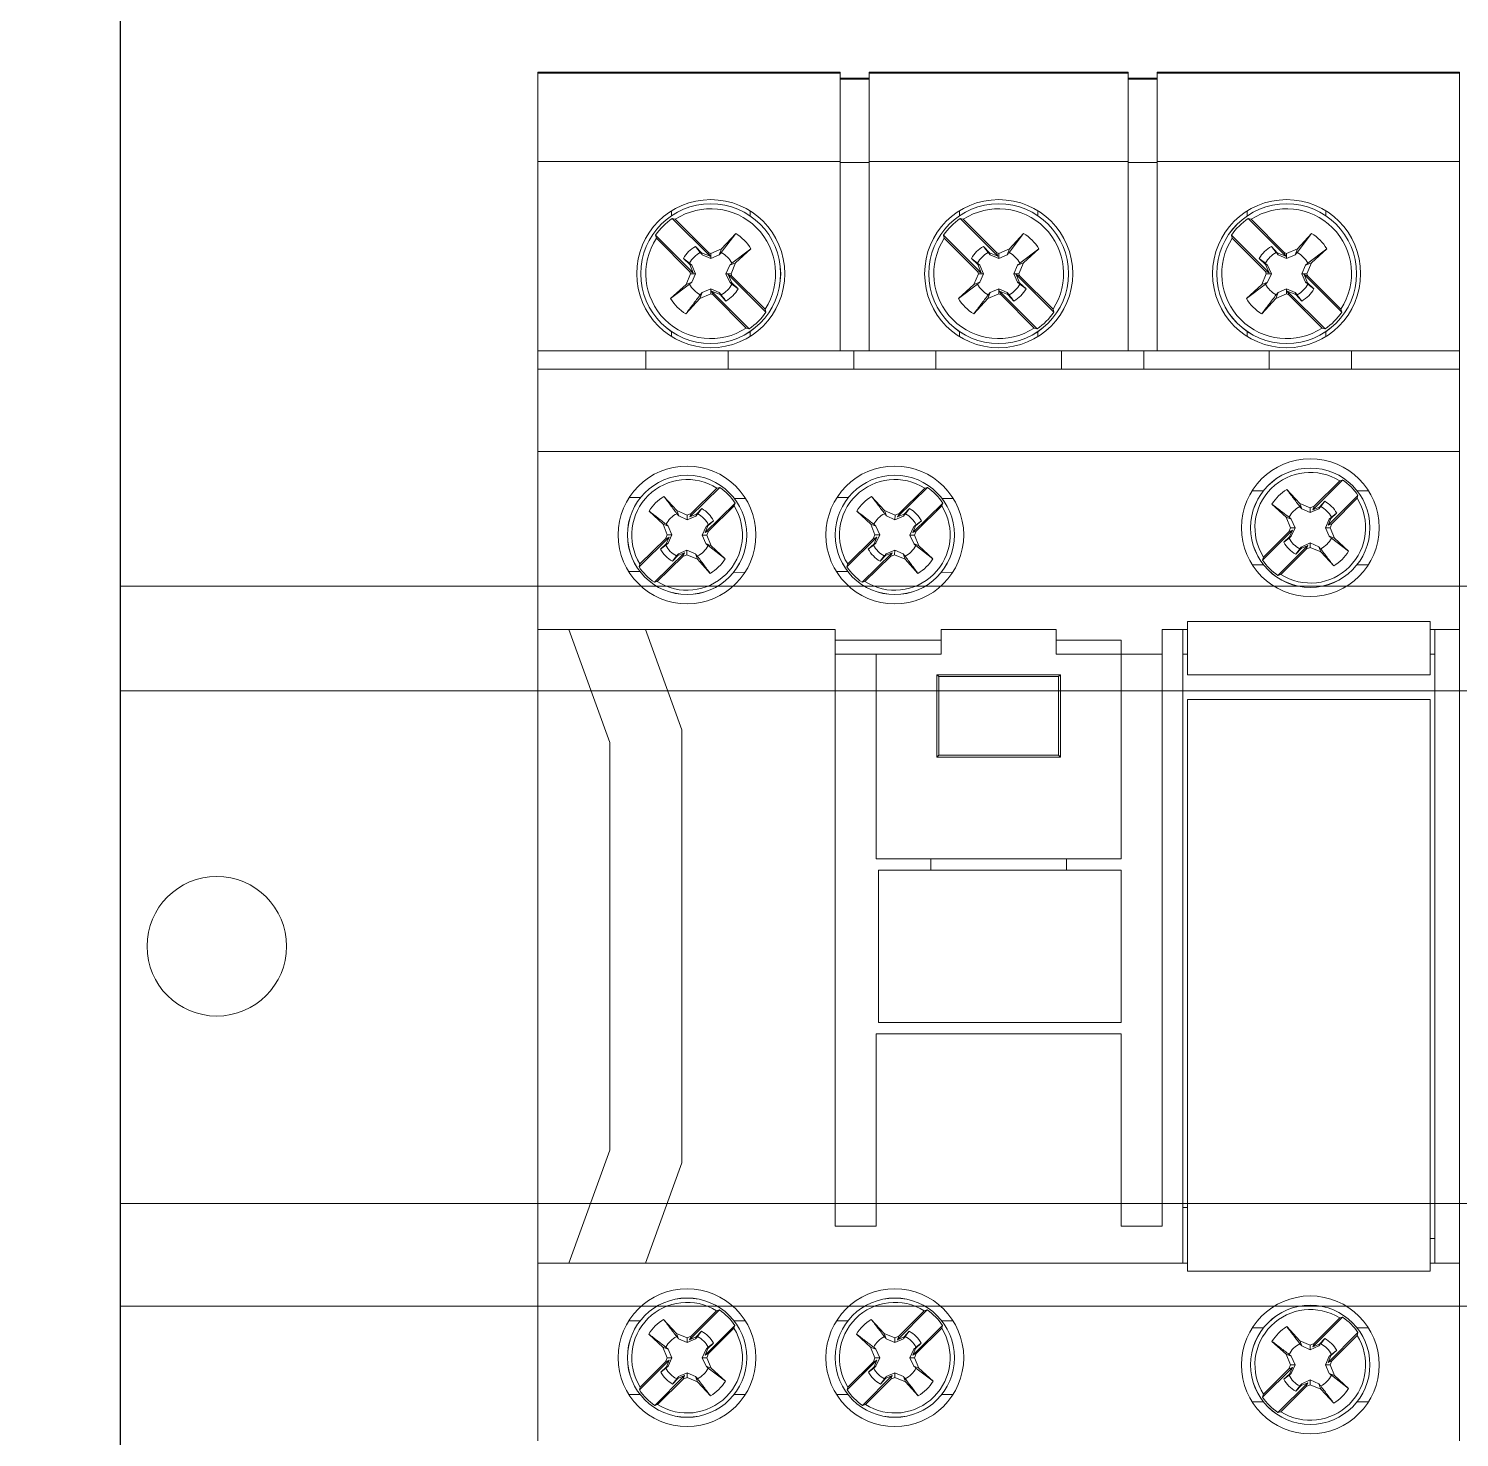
# Model space of a CAD drawing. Header units: inches. Extents: x -3 to 3194, y -983 to 1262.
# Drawn here: x 184.3 to 253.8, y 505 to 573.5 of the extents above; entities that cross this region are included whole.
import ezdxf

# ---------------------------------------------------------------- set-up
doc = ezdxf.new("R2010")
doc.units = ezdxf.units.IN
doc.header["$MEASUREMENT"] = 0
doc.layers.add('T_Din Rail', color=1, linetype='Continuous', lineweight=0)

# ---------------------------------------------------------------- blocks, each defined once
blk = doc.blocks.new('CONTATOR_18_32')
at = {"color": 7, "linetype": 'Continuous', "lineweight": 15}
for p, q in [((0, 84.975), (14.7, 84.975)), ((0, 84.975), (0, 84.925)), ((14.7, 84.925), (0, 84.925)), ((0, 84.925), (0, 80.625)), ((14.7, 84.975), (14.7, 84.925)), ((14.7, 80.625), (14.7, 84.925)), ((16.1, 84.925), (16.1, 84.975)), ((16.1, 84.975), (28.7, 84.975)), ((16.1, 84.925), (16.1, 80.625)), ((28.7, 84.925), (16.1, 84.925)), ((28.7, 84.975), (28.7, 84.925)), ((28.7, 80.625), (28.7, 84.925)), ((30.1, 84.925), (30.1, 84.975)), ((30.1, 84.975), (44.8, 84.975)), ((44.8, 84.925), (30.1, 84.925)), ((30.1, 84.925), (30.1, 80.625)), ((44.8, 84.925), (44.8, 84.975)), ((44.8, 84.925), (44.8, 80.625)), ((16.1, 84.675), (14.7, 84.675)), ((16.1, 84.625), (14.7, 84.625)), ((30.1, 84.675), (28.7, 84.675)), ((30.1, 84.625), (28.7, 84.625)), ((14.7, 80.625), (0, 80.625)), ((0, 80.625), (0, 71.425)), ((14.7, 80.625), (14.7, 71.425)), ((16.1, 80.576), (14.7, 80.576)), ((28.7, 80.625), (16.1, 80.625)), ((16.1, 71.425), (16.1, 80.625)), ((28.7, 80.625), (28.7, 71.425)), ((30.1, 80.576), (28.7, 80.576)), ((30.1, 71.425), (30.1, 80.625)), ((44.8, 80.625), (30.1, 80.625)), ((44.8, 80.625), (44.8, 71.425)), ((6.676, 77.819), (6.527, 77.861)), ((6.527, 77.861), (8.366, 76.022)), ((6.676, 77.819), (8.286, 76.208)), ((20.676, 77.819), (20.527, 77.861)), ((20.527, 77.861), (22.366, 76.022)), ((20.676, 77.819), (22.286, 76.208)), ((34.676, 77.819), (34.527, 77.861)), ((34.527, 77.861), (36.366, 76.022)), ((34.676, 77.819), (36.286, 76.208)), ((5.714, 77.048), (5.756, 76.899)), ((5.714, 77.048), (7.553, 75.209)), ((5.756, 76.899), (7.367, 75.289)), ((9.613, 77.129), (8.906, 76.202)), ((8.925, 76.377), (9.613, 77.129)), ((19.714, 77.048), (19.756, 76.899)), ((19.714, 77.048), (21.553, 75.209)), ((19.756, 76.899), (21.367, 75.289)), ((23.613, 77.129), (22.906, 76.202)), ((22.925, 76.377), (23.613, 77.129)), ((33.714, 77.048), (33.756, 76.899)), ((33.714, 77.048), (35.553, 75.209)), ((33.756, 76.899), (35.367, 75.289)), ((37.613, 77.129), (36.906, 76.202)), ((36.925, 76.377), (37.613, 77.129)), ((7.071, 75.912), (7.373, 75.681)), ((7.381, 75.628), (7.071, 75.912)), ((7.894, 76.202), (7.663, 76.504)), ((7.663, 76.504), (7.947, 76.194)), ((7.985, 76.097), (7.947, 76.194)), ((7.947, 76.194), (8.366, 76.022)), ((8.4, 75.91), (7.985, 76.097)), ((8.286, 76.208), (8.4, 76.162)), ((8.366, 76.022), (8.286, 76.208)), ((8.4, 76.162), (8.925, 76.377)), ((8.4, 75.91), (8.4, 76.162)), ((8.815, 76.097), (8.4, 75.91)), ((8.815, 76.097), (8.925, 76.377)), ((9.427, 75.681), (10.354, 76.388)), ((10.354, 76.388), (9.602, 75.7)), ((21.071, 75.912), (21.373, 75.681)), ((21.381, 75.628), (21.071, 75.912)), ((21.894, 76.202), (21.663, 76.504)), ((21.663, 76.504), (21.947, 76.194)), ((21.985, 76.097), (21.947, 76.194)), ((21.947, 76.194), (22.366, 76.022)), ((22.4, 75.91), (21.985, 76.097)), ((22.366, 76.022), (22.286, 76.208)), ((22.286, 76.208), (22.4, 76.162)), ((22.4, 76.162), (22.925, 76.377)), ((22.4, 75.91), (22.4, 76.162)), ((22.815, 76.097), (22.4, 75.91)), ((22.815, 76.097), (22.925, 76.377)), ((23.427, 75.681), (24.354, 76.388)), ((24.354, 76.388), (23.602, 75.7)), ((35.071, 75.912), (35.373, 75.681)), ((35.381, 75.628), (35.071, 75.912)), ((35.663, 76.504), (35.947, 76.194)), ((35.894, 76.202), (35.663, 76.504)), ((35.985, 76.097), (35.947, 76.194)), ((35.947, 76.194), (36.366, 76.022)), ((36.4, 75.91), (35.985, 76.097)), ((36.286, 76.208), (36.4, 76.162)), ((36.366, 76.022), (36.286, 76.208)), ((36.4, 76.162), (36.925, 76.377)), ((36.4, 75.91), (36.4, 76.162)), ((36.815, 76.097), (36.4, 75.91)), ((36.815, 76.097), (36.925, 76.377)), ((37.427, 75.681), (38.354, 76.388)), ((38.354, 76.388), (37.602, 75.7)), ((7.198, 74.65), (7.413, 75.175)), ((7.367, 75.289), (7.553, 75.209)), ((7.413, 75.175), (7.367, 75.289)), ((7.478, 75.59), (7.381, 75.628)), ((7.553, 75.209), (7.381, 75.628)), ((7.665, 75.175), (7.413, 75.175)), ((7.478, 75.59), (7.665, 75.175)), ((7.665, 75.175), (7.478, 74.76)), ((9.135, 75.175), (9.322, 75.59)), ((9.322, 74.76), (9.135, 75.175)), ((9.135, 75.175), (9.387, 75.175)), ((9.247, 75.141), (11.086, 73.302)), ((9.433, 75.061), (9.247, 75.141)), ((9.247, 75.141), (9.419, 74.722)), ((9.322, 75.59), (9.602, 75.7)), ((9.602, 75.7), (9.387, 75.175)), ((9.387, 75.175), (9.433, 75.061)), ((21.198, 74.65), (21.413, 75.175)), ((21.413, 75.175), (21.367, 75.289)), ((21.367, 75.289), (21.553, 75.209)), ((21.478, 75.59), (21.381, 75.628)), ((21.553, 75.209), (21.381, 75.628)), ((21.665, 75.175), (21.413, 75.175)), ((21.478, 75.59), (21.665, 75.175)), ((21.665, 75.175), (21.478, 74.76)), ((23.135, 75.175), (23.322, 75.59)), ((23.322, 74.76), (23.135, 75.175)), ((23.135, 75.175), (23.387, 75.175)), ((23.247, 75.141), (23.419, 74.722)), ((23.433, 75.061), (23.247, 75.141)), ((23.247, 75.141), (25.086, 73.302)), ((23.322, 75.59), (23.602, 75.7)), ((23.602, 75.7), (23.387, 75.175)), ((23.387, 75.175), (23.433, 75.061)), ((35.198, 74.65), (35.413, 75.175)), ((35.413, 75.175), (35.367, 75.289)), ((35.367, 75.289), (35.553, 75.209)), ((35.478, 75.59), (35.381, 75.628)), ((35.553, 75.209), (35.381, 75.628)), ((35.665, 75.175), (35.413, 75.175)), ((35.478, 75.59), (35.665, 75.175)), ((35.665, 75.175), (35.478, 74.76)), ((37.135, 75.175), (37.322, 75.59)), ((37.135, 75.175), (37.387, 75.175)), ((37.322, 74.76), (37.135, 75.175)), ((37.247, 75.141), (37.419, 74.722)), ((37.433, 75.061), (37.247, 75.141)), ((37.247, 75.141), (39.086, 73.302)), ((37.322, 75.59), (37.602, 75.7)), ((37.602, 75.7), (37.387, 75.175)), ((37.387, 75.175), (37.433, 75.061)), ((7.373, 74.669), (6.446, 73.962)), ((6.446, 73.962), (7.198, 74.65)), ((7.478, 74.76), (7.198, 74.65)), ((7.985, 74.253), (8.4, 74.44)), ((8.4, 74.44), (8.4, 74.188)), ((8.4, 74.44), (8.815, 74.253)), ((9.322, 74.76), (9.419, 74.722)), ((9.419, 74.722), (9.729, 74.438)), ((9.729, 74.438), (9.427, 74.669)), ((9.433, 75.061), (11.044, 73.451)), ((21.373, 74.669), (20.446, 73.962)), ((20.446, 73.962), (21.198, 74.65)), ((21.478, 74.76), (21.198, 74.65)), ((21.985, 74.253), (22.4, 74.44)), ((22.4, 74.44), (22.4, 74.188)), ((22.4, 74.44), (22.815, 74.253)), ((23.322, 74.76), (23.419, 74.722)), ((23.419, 74.722), (23.729, 74.438)), ((23.729, 74.438), (23.427, 74.669)), ((23.433, 75.061), (25.044, 73.451)), ((35.373, 74.669), (34.446, 73.962)), ((34.446, 73.962), (35.198, 74.65)), ((35.478, 74.76), (35.198, 74.65)), ((35.985, 74.253), (36.4, 74.44)), ((36.4, 74.44), (36.4, 74.188)), ((36.4, 74.44), (36.815, 74.253)), ((37.322, 74.76), (37.419, 74.722)), ((37.419, 74.722), (37.729, 74.438)), ((37.729, 74.438), (37.427, 74.669)), ((37.433, 75.061), (39.044, 73.451)), ((7.875, 73.973), (7.187, 73.221)), ((7.985, 74.253), (7.875, 73.973)), ((8.4, 74.188), (7.875, 73.973)), ((7.894, 74.148), (7.985, 74.253)), ((8.514, 74.142), (8.4, 74.188)), ((8.434, 74.328), (8.514, 74.142)), ((8.853, 74.156), (8.434, 74.328)), ((8.434, 74.328), (10.273, 72.489)), ((8.514, 74.142), (10.124, 72.531)), ((8.815, 74.253), (8.853, 74.156)), ((8.815, 74.253), (8.906, 74.148)), ((9.137, 73.846), (8.853, 74.156)), ((21.875, 73.973), (21.187, 73.221)), ((21.985, 74.253), (21.875, 73.973)), ((22.4, 74.188), (21.875, 73.973)), ((21.894, 74.148), (21.985, 74.253)), ((22.514, 74.142), (22.4, 74.188)), ((22.434, 74.328), (22.514, 74.142)), ((22.853, 74.156), (22.434, 74.328)), ((22.434, 74.328), (24.273, 72.489)), ((22.514, 74.142), (24.124, 72.531)), ((22.815, 74.253), (22.853, 74.156)), ((22.815, 74.253), (22.906, 74.148)), ((23.137, 73.846), (22.853, 74.156)), ((35.875, 73.973), (35.187, 73.221)), ((35.985, 74.253), (35.875, 73.973)), ((36.4, 74.188), (35.875, 73.973)), ((35.894, 74.148), (35.985, 74.253)), ((36.514, 74.142), (36.4, 74.188)), ((36.434, 74.328), (36.514, 74.142)), ((36.434, 74.328), (38.273, 72.489)), ((36.853, 74.156), (36.434, 74.328)), ((36.514, 74.142), (38.124, 72.531)), ((36.815, 74.253), (36.853, 74.156)), ((36.815, 74.253), (36.906, 74.148)), ((37.137, 73.846), (36.853, 74.156)), ((11.086, 73.302), (11.044, 73.451)), ((25.086, 73.302), (25.044, 73.451)), ((39.086, 73.302), (39.044, 73.451)), ((10.124, 72.531), (10.273, 72.489)), ((24.124, 72.531), (24.273, 72.489)), ((38.124, 72.531), (38.273, 72.489)), ((0, 71.425), (5.25, 71.425)), ((0, 71.425), (0, 70.525)), ((5.25, 71.425), (5.25, 70.525)), ((9.25, 71.425), (5.25, 71.425)), ((9.25, 70.525), (9.25, 71.425)), ((9.25, 71.425), (15.35, 71.425)), ((15.35, 71.425), (15.35, 70.525)), ((19.35, 71.425), (15.35, 71.425)), ((19.35, 70.525), (19.35, 71.425)), ((19.35, 71.425), (25.45, 71.425)), ((25.45, 71.425), (25.45, 70.525)), ((29.45, 71.425), (25.45, 71.425)), ((29.45, 70.525), (29.45, 71.425)), ((29.45, 71.425), (35.55, 71.425)), ((35.55, 71.425), (35.55, 70.525)), ((39.55, 71.425), (35.55, 71.425)), ((39.55, 70.525), (39.55, 71.425)), ((39.55, 71.425), (44.8, 71.425)), ((44.8, 71.425), (44.8, 70.525)), ((0, 70.525), (44.8, 70.525)), ((0, 66.525), (0, 70.525)), ((44.8, 66.525), (44.8, 70.525)), ((44.8, 66.525), (0, 66.525)), ((0, 57.875), (0, 66.525)), ((44.8, 57.875), (44.8, 66.525)), ((8.841, 64.78), (7.381, 63.346)), ((8.702, 64.741), (7.455, 63.517)), ((8.841, 64.78), (8.702, 64.741)), ((18.941, 64.78), (17.481, 63.346)), ((18.802, 64.741), (17.555, 63.517)), ((18.941, 64.78), (18.802, 64.741)), ((39.12, 65.144), (37.673, 63.697)), ((38.981, 65.104), (37.746, 63.869)), ((39.12, 65.144), (38.981, 65.104)), ((6.124, 64.347), (6.747, 63.655)), ((9.584, 64.023), (8.123, 62.59)), ((9.542, 63.885), (9.584, 64.023)), ((16.224, 64.347), (16.847, 63.655)), ((19.684, 64.023), (18.223, 62.59)), ((19.642, 63.885), (19.684, 64.023)), ((36.407, 64.686), (37.036, 64)), ((37.998, 63.831), (38.252, 64.108)), ((38.252, 64.108), (38.056, 63.852)), ((39.869, 64.395), (38.422, 62.948)), ((39.829, 64.256), (38.594, 63.021)), ((39.829, 64.256), (39.869, 64.395)), ((6.08, 63), (5.399, 63.635)), ((6.747, 63.655), (7.259, 63.439)), ((6.843, 63.401), (6.747, 63.655)), ((7.257, 63.21), (6.843, 63.401)), ((7.257, 63.21), (7.259, 63.439)), ((7.674, 63.393), (7.257, 63.21)), ((7.259, 63.439), (7.455, 63.517)), ((7.455, 63.517), (7.381, 63.346)), ((7.381, 63.346), (7.707, 63.477)), ((7.674, 63.393), (7.707, 63.477)), ((7.707, 63.477), (7.964, 63.752)), ((7.964, 63.752), (7.766, 63.497)), ((9.542, 63.885), (8.296, 62.661)), ((16.18, 63), (15.499, 63.635)), ((16.943, 63.401), (16.847, 63.655)), ((16.847, 63.655), (17.359, 63.439)), ((17.357, 63.21), (16.943, 63.401)), ((17.357, 63.21), (17.359, 63.439)), ((17.774, 63.393), (17.357, 63.21)), ((17.359, 63.439), (17.555, 63.517)), ((17.555, 63.517), (17.481, 63.346)), ((17.481, 63.346), (17.807, 63.477)), ((17.774, 63.393), (17.807, 63.477)), ((17.807, 63.477), (18.064, 63.752)), ((18.064, 63.752), (17.866, 63.497)), ((19.642, 63.885), (18.396, 62.661)), ((36.375, 63.339), (35.689, 63.968)), ((36.586, 62.825), (36.375, 63.339)), ((36.628, 63.24), (36.375, 63.339)), ((36.523, 63.331), (36.628, 63.24)), ((37.036, 64), (37.55, 63.789)), ((37.135, 63.747), (37.036, 64)), ((37.55, 63.56), (37.135, 63.747)), ((37.55, 63.789), (37.746, 63.869)), ((37.55, 63.56), (37.55, 63.789)), ((37.965, 63.747), (37.55, 63.56)), ((37.746, 63.869), (37.673, 63.697)), ((37.673, 63.697), (37.998, 63.831)), ((37.965, 63.747), (37.998, 63.831)), ((38.833, 63.527), (38.556, 63.273)), ((38.577, 63.331), (38.833, 63.527)), ((6.286, 62.484), (6.08, 63)), ((6.332, 62.899), (6.08, 63)), ((6.228, 62.991), (6.332, 62.899)), ((6.332, 62.899), (6.515, 62.482)), ((7.985, 62.468), (8.176, 62.882)), ((8.26, 62.914), (8.123, 62.59)), ((8.123, 62.59), (8.296, 62.661)), ((8.176, 62.882), (8.26, 62.914)), ((8.296, 62.661), (8.214, 62.466)), ((8.54, 63.165), (8.26, 62.914)), ((8.282, 62.972), (8.54, 63.165)), ((16.386, 62.484), (16.18, 63)), ((16.432, 62.899), (16.18, 63)), ((16.328, 62.991), (16.432, 62.899)), ((16.432, 62.899), (16.615, 62.482)), ((18.085, 62.468), (18.276, 62.882)), ((18.36, 62.914), (18.223, 62.59)), ((18.223, 62.59), (18.396, 62.661)), ((18.276, 62.882), (18.36, 62.914)), ((18.396, 62.661), (18.314, 62.466)), ((18.64, 63.165), (18.36, 62.914)), ((18.382, 62.972), (18.64, 63.165)), ((36.678, 62.702), (35.231, 61.255)), ((36.506, 62.629), (35.271, 61.394)), ((36.506, 62.629), (36.586, 62.825)), ((36.678, 62.702), (36.506, 62.629)), ((36.544, 62.377), (36.678, 62.702)), ((36.815, 62.825), (36.586, 62.825)), ((36.628, 63.24), (36.815, 62.825)), ((36.815, 62.825), (36.628, 62.41)), ((38.285, 62.825), (38.472, 63.24)), ((38.285, 62.825), (38.514, 62.825)), ((38.472, 62.41), (38.285, 62.825)), ((38.556, 63.273), (38.422, 62.948)), ((38.422, 62.948), (38.594, 63.021)), ((38.472, 63.24), (38.556, 63.273)), ((38.594, 63.021), (38.514, 62.825)), ((38.514, 62.825), (38.725, 62.311)), ((6.377, 62.36), (4.916, 60.927)), ((6.204, 62.289), (4.958, 61.065)), ((5.96, 61.785), (6.24, 62.036)), ((6.218, 61.978), (5.96, 61.785)), ((6.204, 62.289), (6.286, 62.484)), ((6.377, 62.36), (6.204, 62.289)), ((6.324, 62.068), (6.218, 61.978)), ((6.24, 62.036), (6.377, 62.36)), ((6.324, 62.068), (6.24, 62.036)), ((6.515, 62.482), (6.286, 62.484)), ((6.515, 62.482), (6.324, 62.068)), ((7.985, 62.468), (8.214, 62.466)), ((8.168, 62.051), (7.985, 62.468)), ((8.168, 62.051), (8.42, 61.95)), ((8.214, 62.466), (8.42, 61.95)), ((9.101, 61.315), (8.272, 61.959)), ((8.42, 61.95), (9.101, 61.315)), ((16.477, 62.36), (15.016, 60.927)), ((16.304, 62.289), (15.058, 61.065)), ((16.06, 61.785), (16.34, 62.036)), ((16.318, 61.978), (16.06, 61.785)), ((16.304, 62.289), (16.386, 62.484)), ((16.477, 62.36), (16.304, 62.289)), ((16.424, 62.068), (16.318, 61.978)), ((16.34, 62.036), (16.477, 62.36)), ((16.424, 62.068), (16.34, 62.036)), ((16.615, 62.482), (16.386, 62.484)), ((16.615, 62.482), (16.424, 62.068)), ((18.085, 62.468), (18.314, 62.466)), ((18.268, 62.051), (18.085, 62.468)), ((18.268, 62.051), (18.52, 61.95)), ((18.314, 62.466), (18.52, 61.95)), ((19.201, 61.315), (18.372, 61.959)), ((18.52, 61.95), (19.201, 61.315)), ((37.427, 61.953), (35.98, 60.506)), ((36.267, 62.123), (36.544, 62.377)), ((36.523, 62.319), (36.267, 62.123)), ((36.628, 62.41), (36.523, 62.319)), ((36.628, 62.41), (36.544, 62.377)), ((37.427, 61.953), (37.102, 61.819)), ((37.135, 61.903), (37.55, 62.09)), ((37.354, 61.781), (37.427, 61.953)), ((37.55, 62.09), (37.55, 61.861)), ((37.55, 62.09), (37.965, 61.903)), ((38.472, 62.41), (38.725, 62.311)), ((39.411, 61.682), (38.577, 62.319)), ((38.725, 62.311), (39.411, 61.682)), ((7.119, 61.604), (5.659, 60.17)), ((7.045, 61.433), (5.798, 60.209)), ((6.793, 61.473), (6.536, 61.198)), ((6.536, 61.198), (6.734, 61.453)), ((7.119, 61.604), (6.793, 61.473)), ((6.826, 61.557), (6.793, 61.473)), ((6.826, 61.557), (7.243, 61.74)), ((7.045, 61.433), (7.119, 61.604)), ((7.241, 61.511), (7.045, 61.433)), ((7.243, 61.74), (7.241, 61.511)), ((7.753, 61.295), (7.241, 61.511)), ((7.243, 61.74), (7.657, 61.549)), ((7.657, 61.549), (7.753, 61.295)), ((8.376, 60.603), (7.753, 61.295)), ((17.219, 61.604), (15.759, 60.17)), ((17.145, 61.433), (15.898, 60.209)), ((16.893, 61.473), (16.636, 61.198)), ((16.636, 61.198), (16.834, 61.453)), ((17.219, 61.604), (16.893, 61.473)), ((16.926, 61.557), (16.893, 61.473)), ((16.926, 61.557), (17.343, 61.74)), ((17.145, 61.433), (17.219, 61.604)), ((17.341, 61.511), (17.145, 61.433)), ((17.343, 61.74), (17.341, 61.511)), ((17.853, 61.295), (17.341, 61.511)), ((17.343, 61.74), (17.757, 61.549)), ((17.757, 61.549), (17.853, 61.295)), ((18.476, 60.603), (17.853, 61.295)), ((35.271, 61.394), (35.231, 61.255)), ((37.354, 61.781), (36.119, 60.546)), ((37.102, 61.819), (36.848, 61.542)), ((36.848, 61.542), (37.044, 61.798)), ((37.135, 61.903), (37.102, 61.819)), ((37.55, 61.861), (37.354, 61.781)), ((38.064, 61.65), (37.55, 61.861)), ((37.965, 61.903), (38.064, 61.65)), ((38.693, 60.964), (38.064, 61.65)), ((4.958, 61.065), (4.916, 60.927)), ((15.058, 61.065), (15.016, 60.927)), ((35.98, 60.506), (36.119, 60.546)), ((5.659, 60.17), (5.798, 60.209)), ((15.759, 60.17), (15.898, 60.209)), ((1.5, 57.875), (0, 57.875)), ((0, 57.875), (0, 27.075)), ((1.5, 57.875), (3.5, 52.38)), ((5.225, 57.875), (1.5, 57.875)), ((14.45, 57.875), (5.225, 57.875)), ((7, 52.997), (5.225, 57.875)), ((14.45, 57.875), (14.45, 28.875)), ((25.2, 57.875), (19.6, 57.875)), ((19.6, 56.675), (19.6, 57.875)), ((25.2, 57.875), (25.2, 56.675)), ((30.35, 28.875), (30.35, 57.875)), ((31.35, 57.875), (30.35, 57.875)), ((31.35, 57.875), (31.35, 27.075)), ((31.575, 57.875), (31.35, 57.875)), ((31.575, 58.271), (43.375, 58.271)), ((31.575, 58.271), (31.575, 55.671)), ((43.375, 58.271), (43.375, 55.671)), ((43.6, 57.875), (43.375, 57.875)), ((44.8, 57.875), (43.6, 57.875)), ((43.6, 27.075), (43.6, 57.875)), ((44.8, 27.075), (44.8, 57.875)), ((14.45, 57.357), (19.6, 57.357)), ((25.2, 57.357), (28.35, 57.357)), ((28.35, 57.357), (28.35, 56.675)), ((16.45, 56.675), (14.45, 56.675)), ((16.45, 46.725), (16.45, 56.675)), ((16.45, 56.675), (19.6, 56.675)), ((25.2, 56.675), (28.35, 56.675)), ((28.35, 56.675), (28.35, 46.725)), ((28.35, 56.675), (30.35, 56.675)), ((31.35, 56.675), (31.575, 56.675)), ((43.375, 56.675), (43.6, 56.675)), ((25.4, 55.675), (19.4, 55.675)), ((19.4, 55.675), (19.4, 51.675)), ((19.487, 55.588), (19.4, 55.675)), ((25.313, 55.588), (25.4, 55.675)), ((25.4, 51.675), (25.4, 55.675)), ((31.575, 55.671), (43.375, 55.671)), ((19.487, 55.588), (19.487, 51.762)), ((25.313, 55.588), (19.487, 55.588)), ((25.313, 51.762), (25.313, 55.588)), ((31.575, 54.479), (31.575, 26.679)), ((31.575, 54.479), (43.375, 54.479)), ((43.375, 54.479), (43.375, 26.679)), ((7, 31.953), (7, 52.997)), ((3.5, 52.38), (3.5, 32.57)), ((19.487, 51.762), (19.4, 51.675)), ((19.4, 51.675), (25.4, 51.675)), ((19.487, 51.762), (25.313, 51.762)), ((25.313, 51.762), (25.4, 51.675)), ((28.35, 46.725), (16.45, 46.725)), ((19.1, 46.175), (19.1, 46.725)), ((25.7, 46.175), (25.7, 46.725)), ((28.35, 46.175), (16.55, 46.175)), ((16.55, 38.775), (16.55, 46.175)), ((28.35, 38.775), (28.35, 46.175)), ((28.35, 38.775), (16.55, 38.775)), ((16.45, 28.875), (16.45, 38.225)), ((16.45, 38.225), (28.35, 38.225)), ((28.35, 38.225), (28.35, 28.875)), ((3.5, 32.57), (1.5, 27.075)), ((5.225, 27.075), (7, 31.953)), ((31.575, 29.775), (31.35, 29.775)), ((14.45, 28.875), (16.45, 28.875)), ((28.35, 28.875), (30.35, 28.875)), ((43.6, 28.275), (43.375, 28.275)), ((1.5, 27.075), (0, 27.075)), ((0, 27.075), (0, 18.425)), ((1.5, 27.075), (5.225, 27.075)), ((31.35, 27.075), (5.225, 27.075)), ((31.35, 27.075), (31.575, 27.075)), ((43.375, 26.679), (31.575, 26.679)), ((43.375, 27.075), (43.6, 27.075)), ((44.8, 27.075), (43.6, 27.075)), ((44.8, 18.425), (44.8, 27.075)), ((8.82, 24.794), (7.373, 23.347)), ((8.681, 24.754), (7.446, 23.519)), ((8.82, 24.794), (8.681, 24.754)), ((18.92, 24.794), (17.473, 23.347)), ((18.781, 24.754), (17.546, 23.519)), ((18.92, 24.794), (18.781, 24.754)), ((39.12, 24.444), (37.673, 22.997)), ((38.981, 24.404), (37.746, 23.169)), ((39.12, 24.444), (38.981, 24.404)), ((6.107, 24.336), (6.736, 23.65)), ((7.698, 23.481), (7.952, 23.758)), ((7.952, 23.758), (7.756, 23.502)), ((9.569, 24.045), (8.122, 22.598)), ((9.529, 23.906), (8.294, 22.671)), ((9.529, 23.906), (9.569, 24.045)), ((16.207, 24.336), (16.836, 23.65)), ((17.798, 23.481), (18.052, 23.758)), ((18.052, 23.758), (17.856, 23.502)), ((19.669, 24.045), (18.222, 22.598)), ((19.629, 23.906), (18.394, 22.671)), ((19.629, 23.906), (19.669, 24.045)), ((36.407, 23.986), (37.036, 23.3)), ((39.869, 23.695), (38.422, 22.248)), ((39.829, 23.556), (39.869, 23.695)), ((6.075, 22.989), (5.389, 23.618)), ((6.328, 22.89), (6.075, 22.989)), ((6.286, 22.475), (6.075, 22.989)), ((6.223, 22.981), (6.328, 22.89)), ((6.835, 23.397), (6.736, 23.65)), ((6.736, 23.65), (7.25, 23.439)), ((7.25, 23.21), (6.835, 23.397)), ((7.25, 23.439), (7.446, 23.519)), ((7.25, 23.21), (7.25, 23.439)), ((7.665, 23.397), (7.25, 23.21)), ((7.446, 23.519), (7.373, 23.347)), ((7.373, 23.347), (7.698, 23.481)), ((7.665, 23.397), (7.698, 23.481)), ((8.533, 23.177), (8.256, 22.923)), ((8.277, 22.981), (8.533, 23.177)), ((16.175, 22.989), (15.489, 23.618)), ((16.386, 22.475), (16.175, 22.989)), ((16.428, 22.89), (16.175, 22.989)), ((16.323, 22.981), (16.428, 22.89)), ((16.935, 23.397), (16.836, 23.65)), ((16.836, 23.65), (17.35, 23.439)), ((17.35, 23.21), (16.935, 23.397)), ((17.35, 23.439), (17.546, 23.519)), ((17.35, 23.21), (17.35, 23.439)), ((17.765, 23.397), (17.35, 23.21)), ((17.546, 23.519), (17.473, 23.347)), ((17.473, 23.347), (17.798, 23.481)), ((17.765, 23.397), (17.798, 23.481)), ((18.633, 23.177), (18.356, 22.923)), ((18.377, 22.981), (18.633, 23.177)), ((36.375, 22.639), (35.689, 23.268)), ((37.036, 23.3), (37.55, 23.089)), ((37.135, 23.047), (37.036, 23.3)), ((37.55, 22.86), (37.135, 23.047)), ((37.55, 23.089), (37.746, 23.169)), ((37.55, 22.86), (37.55, 23.089)), ((37.965, 23.047), (37.55, 22.86)), ((37.746, 23.169), (37.673, 22.997)), ((37.673, 22.997), (37.998, 23.131)), ((37.965, 23.047), (37.998, 23.131)), ((37.998, 23.131), (38.252, 23.408)), ((38.252, 23.408), (38.056, 23.152)), ((39.829, 23.556), (38.594, 22.321)), ((6.378, 22.352), (4.931, 20.905)), ((6.206, 22.279), (4.971, 21.044)), ((6.206, 22.279), (6.286, 22.475)), ((6.378, 22.352), (6.206, 22.279)), ((6.244, 22.027), (6.378, 22.352)), ((6.515, 22.475), (6.286, 22.475)), ((6.328, 22.89), (6.515, 22.475)), ((6.515, 22.475), (6.328, 22.06)), ((7.985, 22.475), (8.172, 22.89)), ((7.985, 22.475), (8.214, 22.475)), ((8.172, 22.06), (7.985, 22.475)), ((8.256, 22.923), (8.122, 22.598)), ((8.122, 22.598), (8.294, 22.671)), ((8.172, 22.89), (8.256, 22.923)), ((8.294, 22.671), (8.214, 22.475)), ((8.214, 22.475), (8.425, 21.961)), ((16.478, 22.352), (15.031, 20.905)), ((16.306, 22.279), (15.071, 21.044)), ((16.306, 22.279), (16.386, 22.475)), ((16.478, 22.352), (16.306, 22.279)), ((16.344, 22.027), (16.478, 22.352)), ((16.615, 22.475), (16.386, 22.475)), ((16.428, 22.89), (16.615, 22.475)), ((16.615, 22.475), (16.428, 22.06)), ((18.085, 22.475), (18.272, 22.89)), ((18.085, 22.475), (18.314, 22.475)), ((18.272, 22.06), (18.085, 22.475)), ((18.356, 22.923), (18.222, 22.598)), ((18.222, 22.598), (18.394, 22.671)), ((18.272, 22.89), (18.356, 22.923)), ((18.394, 22.671), (18.314, 22.475)), ((18.314, 22.475), (18.525, 21.961)), ((36.628, 22.54), (36.375, 22.639)), ((36.586, 22.125), (36.375, 22.639)), ((36.523, 22.631), (36.628, 22.54)), ((36.628, 22.54), (36.815, 22.125)), ((38.285, 22.125), (38.472, 22.54)), ((38.556, 22.573), (38.422, 22.248)), ((38.422, 22.248), (38.594, 22.321)), ((38.472, 22.54), (38.556, 22.573)), ((38.594, 22.321), (38.514, 22.125)), ((38.833, 22.827), (38.556, 22.573)), ((38.577, 22.631), (38.833, 22.827)), ((7.127, 21.603), (5.68, 20.156)), ((5.967, 21.773), (6.244, 22.027)), ((6.223, 21.969), (5.967, 21.773)), ((6.328, 22.06), (6.223, 21.969)), ((6.328, 22.06), (6.244, 22.027)), ((7.127, 21.603), (6.802, 21.469)), ((6.835, 21.553), (7.25, 21.74)), ((7.054, 21.431), (7.127, 21.603)), ((7.25, 21.74), (7.25, 21.511)), ((7.25, 21.74), (7.665, 21.553)), ((8.172, 22.06), (8.425, 21.961)), ((9.111, 21.332), (8.277, 21.969)), ((8.425, 21.961), (9.111, 21.332)), ((17.227, 21.603), (15.78, 20.156)), ((16.067, 21.773), (16.344, 22.027)), ((16.323, 21.969), (16.067, 21.773)), ((16.428, 22.06), (16.323, 21.969)), ((16.428, 22.06), (16.344, 22.027)), ((17.227, 21.603), (16.902, 21.469)), ((16.935, 21.553), (17.35, 21.74)), ((17.154, 21.431), (17.227, 21.603)), ((17.35, 21.74), (17.35, 21.511)), ((17.35, 21.74), (17.765, 21.553)), ((18.272, 22.06), (18.525, 21.961)), ((19.211, 21.332), (18.377, 21.969)), ((18.525, 21.961), (19.211, 21.332)), ((36.678, 22.002), (35.231, 20.555)), ((36.506, 21.929), (35.271, 20.694)), ((36.267, 21.423), (36.544, 21.677)), ((36.523, 21.619), (36.267, 21.423)), ((36.506, 21.929), (36.586, 22.125)), ((36.678, 22.002), (36.506, 21.929)), ((36.628, 21.71), (36.523, 21.619)), ((36.544, 21.677), (36.678, 22.002)), ((36.628, 21.71), (36.544, 21.677)), ((36.815, 22.125), (36.586, 22.125)), ((36.815, 22.125), (36.628, 21.71)), ((38.285, 22.125), (38.514, 22.125)), ((38.472, 21.71), (38.285, 22.125)), ((38.472, 21.71), (38.725, 21.611)), ((38.514, 22.125), (38.725, 21.611)), ((39.411, 20.982), (38.577, 21.619)), ((38.725, 21.611), (39.411, 20.982)), ((4.971, 21.044), (4.931, 20.905)), ((7.054, 21.431), (5.819, 20.196)), ((6.802, 21.469), (6.548, 21.192)), ((6.548, 21.192), (6.744, 21.448)), ((6.835, 21.553), (6.802, 21.469)), ((7.25, 21.511), (7.054, 21.431)), ((7.764, 21.3), (7.25, 21.511)), ((7.665, 21.553), (7.764, 21.3)), ((8.393, 20.614), (7.764, 21.3)), ((15.071, 21.044), (15.031, 20.905)), ((17.154, 21.431), (15.919, 20.196)), ((16.902, 21.469), (16.648, 21.192)), ((16.648, 21.192), (16.844, 21.448)), ((16.935, 21.553), (16.902, 21.469)), ((17.35, 21.511), (17.154, 21.431)), ((17.864, 21.3), (17.35, 21.511)), ((17.765, 21.553), (17.864, 21.3)), ((18.493, 20.614), (17.864, 21.3)), ((37.427, 21.253), (35.98, 19.806)), ((37.354, 21.081), (36.119, 19.846)), ((37.102, 21.119), (36.848, 20.842)), ((36.848, 20.842), (37.044, 21.098)), ((37.427, 21.253), (37.102, 21.119)), ((37.135, 21.203), (37.102, 21.119)), ((37.135, 21.203), (37.55, 21.39)), ((37.354, 21.081), (37.427, 21.253)), ((37.55, 21.161), (37.354, 21.081)), ((37.55, 21.39), (37.55, 21.161)), ((37.55, 21.39), (37.965, 21.203)), ((38.064, 20.95), (37.55, 21.161)), ((37.965, 21.203), (38.064, 20.95)), ((38.693, 20.264), (38.064, 20.95)), ((5.68, 20.156), (5.819, 20.196)), ((15.78, 20.156), (15.919, 20.196)), ((35.271, 20.694), (35.231, 20.555)), ((35.98, 19.806), (36.119, 19.846))]:
    blk.add_line(p, q, dxfattribs=at)
at = {"color": 8, "linetype": 'Continuous', "lineweight": 15}
for p, q in [((6.489, 78.226), (6.489, 77.987)), ((10.311, 78.226), (10.311, 77.987)), ((20.489, 78.226), (20.489, 77.987)), ((24.311, 78.226), (24.311, 77.987)), ((34.489, 78.226), (34.489, 77.987)), ((38.311, 78.226), (38.311, 77.987)), ((6.489, 72.363), (6.489, 72.124)), ((10.311, 72.363), (10.311, 72.124)), ((20.489, 72.363), (20.489, 72.124)), ((24.311, 72.363), (24.311, 72.124)), ((34.489, 72.363), (34.489, 72.124)), ((38.311, 72.363), (38.311, 72.124)), ((4.992, 64.294), (4.44, 64.299)), ((10.093, 64.247), (9.542, 64.252)), ((15.092, 64.294), (14.54, 64.299)), ((20.193, 64.247), (19.642, 64.252)), ((35.275, 64.623), (34.724, 64.623)), ((40.376, 64.623), (39.825, 64.623)), ((4.958, 60.698), (4.407, 60.703)), ((10.06, 60.651), (9.508, 60.656)), ((15.058, 60.698), (14.507, 60.703)), ((20.16, 60.651), (19.608, 60.656)), ((35.275, 61.027), (34.724, 61.027)), ((40.376, 61.027), (39.825, 61.027)), ((4.975, 24.273), (4.424, 24.273)), ((10.076, 24.273), (9.525, 24.273)), ((15.075, 24.273), (14.524, 24.273)), ((20.176, 24.273), (19.625, 24.273)), ((35.275, 23.923), (34.724, 23.923)), ((40.376, 23.923), (39.825, 23.923)), ((4.975, 20.677), (4.424, 20.677)), ((10.076, 20.677), (9.525, 20.677)), ((15.075, 20.677), (14.524, 20.677)), ((20.176, 20.677), (19.625, 20.677)), ((35.275, 20.327), (34.724, 20.327)), ((40.376, 20.327), (39.825, 20.327))]:
    blk.add_line(p, q, dxfattribs=at)
at = {"color": 7, "linetype": 'Continuous', "lineweight": 15}
for centre, radius in [((8.4, 75.175), 3.6), ((22.4, 75.175), 3.6), ((36.4, 75.175), 3.6), ((8.4, 75.175), 3.4), ((8.4, 75.175), 3.399), ((22.4, 75.175), 3.4), ((22.4, 75.175), 3.399), ((36.4, 75.175), 3.4), ((36.4, 75.175), 3.399), ((37.55, 62.825), 3.35), ((7.25, 62.475), 3.35), ((17.35, 62.475), 3.35), ((37.55, 62.825), 2.9), ((37.55, 62.825), 2.899), ((7.25, 62.475), 2.9), ((7.25, 62.475), 2.899), ((17.35, 62.475), 2.9), ((17.35, 62.475), 2.899), ((7.25, 22.475), 3.35), ((17.35, 22.475), 3.35), ((7.25, 22.475), 2.9), ((7.25, 22.475), 2.899), ((17.35, 22.475), 2.9), ((17.35, 22.475), 2.899), ((37.55, 22.125), 3.35), ((37.55, 22.125), 2.9), ((37.55, 22.125), 2.899)]:
    blk.add_circle(centre, radius, dxfattribs=at)
for centre, radius, start, end in [((8.4, 75.175), 3.156, 326.88484, 123.11516), ((22.4, 75.175), 3.156, 326.88484, 123.11516), ((36.4, 75.175), 3.156, 326.88484, 123.11516), ((8.4, 75.175), 3.274, 124.8858, 145.1142), ((22.4, 75.175), 3.274, 124.8858, 145.1142), ((36.4, 75.175), 3.274, 124.8858, 145.1142), ((8.4, 75.175), 3.156, 146.88484, 303.11516), ((8.4, 75.175), 2.3, 31.84345, 58.15655), ((22.4, 75.175), 3.156, 146.88484, 303.11516), ((22.4, 75.175), 2.3, 31.84345, 58.15655), ((36.4, 75.175), 3.156, 146.88484, 303.11516), ((36.4, 75.175), 2.3, 31.84345, 58.15655), ((8.4, 75.175), 1.52, 119.01506, 150.98494), ((8.4, 75.175), 1.145, 116.24771, 153.75229), ((8.4, 75.175), 1.145, 26.24771, 63.75229), ((22.4, 75.175), 1.52, 119.01506, 150.98494), ((22.4, 75.175), 1.145, 116.24771, 153.75229), ((22.4, 75.175), 1.145, 26.24771, 63.75229), ((36.4, 75.175), 1.52, 119.01506, 150.98494), ((36.4, 75.175), 1.145, 116.24771, 153.75229), ((36.4, 75.175), 1.145, 26.24771, 63.75229), ((8.4, 75.175), 1.145, 206.24771, 243.75229), ((8.4, 75.175), 1.145, 296.24771, 333.75229), ((8.4, 75.175), 1.52, 299.01506, 330.98494), ((22.4, 75.175), 1.145, 206.24771, 243.75229), ((22.4, 75.175), 1.145, 296.24771, 333.75229), ((22.4, 75.175), 1.52, 299.01506, 330.98494), ((36.4, 75.175), 1.145, 206.24771, 243.75229), ((36.4, 75.175), 1.145, 296.24771, 333.75229), ((36.4, 75.175), 1.52, 299.01506, 330.98494), ((8.4, 75.175), 2.3, 211.84345, 238.15655), ((22.4, 75.175), 2.3, 211.84345, 238.15655), ((36.4, 75.175), 2.3, 211.84345, 238.15655), ((8.4, 75.175), 3.274, 304.8858, 325.1142), ((22.4, 75.175), 3.274, 304.8858, 325.1142), ((36.4, 75.175), 3.274, 304.8858, 325.1142), ((37.55, 62.825), 2.691, 57.88242, 212.11758), ((7.25, 62.475), 2.691, 57.3514, 211.58655), ((7.25, 62.475), 2.801, 33.55998, 55.37797), ((17.35, 62.475), 2.691, 57.3514, 211.58655), ((17.35, 62.475), 2.801, 33.55998, 55.37797), ((37.55, 62.825), 2.801, 34.091, 55.909), ((7.25, 62.475), 2.184, 121.02211, 147.91583), ((17.35, 62.475), 2.184, 121.02211, 147.91583), ((37.55, 62.825), 2.184, 121.55314, 148.44686), ((37.55, 62.825), 2.691, 237.88242, 32.11758), ((37.55, 62.825), 1.463, 28.68358, 61.31642), ((7.25, 62.475), 2.691, 237.3514, 31.58655), ((7.25, 62.475), 1.145, 115.71668, 153.22126), ((7.25, 62.475), 1.145, 25.71668, 63.22126), ((7.25, 62.475), 1.463, 28.15255, 60.78539), ((17.35, 62.475), 2.691, 237.3514, 31.58655), ((17.35, 62.475), 1.145, 115.71668, 153.22126), ((17.35, 62.475), 1.145, 25.71668, 63.22126), ((17.35, 62.475), 1.463, 28.15255, 60.78539), ((37.55, 62.825), 1.145, 116.24771, 153.75229), ((37.55, 62.825), 1.145, 26.24771, 63.75229), ((7.25, 62.475), 1.145, 205.71668, 243.22126), ((7.25, 62.475), 1.145, 295.71668, 333.22126), ((17.35, 62.475), 1.145, 205.71668, 243.22126), ((17.35, 62.475), 1.145, 295.71668, 333.22126), ((37.55, 62.825), 1.463, 208.68358, 241.31642), ((37.55, 62.825), 1.145, 206.24771, 243.75229), ((37.55, 62.825), 1.145, 296.24771, 333.75229), ((7.25, 62.475), 1.463, 208.15255, 240.78539), ((7.25, 62.475), 2.184, 301.02211, 327.91583), ((17.35, 62.475), 1.463, 208.15255, 240.78539), ((17.35, 62.475), 2.184, 301.02211, 327.91583), ((37.55, 62.825), 2.801, 214.091, 235.909), ((37.55, 62.825), 2.184, 301.55314, 328.44686), ((7.25, 62.475), 2.801, 213.55998, 235.37797), ((17.35, 62.475), 2.801, 213.55998, 235.37797), ((7.25, 22.475), 2.691, 57.88242, 212.11758), ((17.35, 22.475), 2.691, 57.88242, 212.11758), ((7.25, 22.475), 2.801, 34.091, 55.909), ((17.35, 22.475), 2.801, 34.091, 55.909), ((37.55, 22.125), 2.691, 57.88242, 212.11758), ((37.55, 22.125), 2.801, 34.091, 55.909), ((7.25, 22.475), 2.184, 121.55314, 148.44686), ((7.25, 22.475), 2.691, 237.88242, 32.11758), ((7.25, 22.475), 1.463, 28.68358, 61.31642), ((17.35, 22.475), 2.184, 121.55314, 148.44686), ((17.35, 22.475), 2.691, 237.88242, 32.11758), ((17.35, 22.475), 1.463, 28.68358, 61.31642), ((37.55, 22.125), 2.184, 121.55314, 148.44686), ((7.25, 22.475), 1.145, 116.24771, 153.75229), ((7.25, 22.475), 1.145, 26.24771, 63.75229), ((17.35, 22.475), 1.145, 116.24771, 153.75229), ((17.35, 22.475), 1.145, 26.24771, 63.75229), ((37.55, 22.125), 2.691, 237.88242, 32.11758), ((37.55, 22.125), 1.145, 116.24771, 153.75229), ((37.55, 22.125), 1.145, 26.24771, 63.75229), ((37.55, 22.125), 1.463, 28.68358, 61.31642), ((7.25, 22.475), 1.463, 208.68358, 241.31642), ((7.25, 22.475), 1.145, 206.24771, 243.75229), ((7.25, 22.475), 1.145, 296.24771, 333.75229), ((17.35, 22.475), 1.463, 208.68358, 241.31642), ((17.35, 22.475), 1.145, 206.24771, 243.75229), ((17.35, 22.475), 1.145, 296.24771, 333.75229), ((37.55, 22.125), 1.145, 206.24771, 243.75229), ((37.55, 22.125), 1.145, 296.24771, 333.75229), ((7.25, 22.475), 2.801, 214.091, 235.909), ((7.25, 22.475), 2.184, 301.55314, 328.44686), ((17.35, 22.475), 2.801, 214.091, 235.909), ((17.35, 22.475), 2.184, 301.55314, 328.44686), ((37.55, 22.125), 1.463, 208.68358, 241.31642), ((37.55, 22.125), 2.184, 301.55314, 328.44686), ((37.55, 22.125), 2.801, 214.091, 235.909)]:
    blk.add_arc(centre, radius, start, end, dxfattribs=at)
for points, knots in [([(7.985, 76.097), (7.968, 76.117), (7.937, 76.152), (7.907, 76.187), (7.894, 76.202)], [0, 0, 0, 0, 0.570342, 1, 1, 1, 1]), ([(8.906, 76.202), (8.893, 76.187), (8.863, 76.152), (8.832, 76.117), (8.815, 76.097)], [0, 0, 0, 0, 0.429658, 1, 1, 1, 1]), ([(21.985, 76.097), (21.968, 76.117), (21.937, 76.152), (21.907, 76.187), (21.894, 76.202)], [0, 0, 0, 0, 0.57034, 1, 1, 1, 1]), ([(22.906, 76.202), (22.893, 76.187), (22.863, 76.152), (22.832, 76.117), (22.815, 76.097)], [0, 0, 0, 0, 0.42966, 1, 1, 1, 1]), ([(35.985, 76.097), (35.968, 76.117), (35.937, 76.152), (35.907, 76.187), (35.894, 76.202)], [0, 0, 0, 0, 0.570342, 1, 1, 1, 1]), ([(36.906, 76.202), (36.893, 76.187), (36.863, 76.152), (36.832, 76.117), (36.815, 76.097)], [0, 0, 0, 0, 0.429658, 1, 1, 1, 1]), ([(7.373, 75.681), (7.388, 75.668), (7.423, 75.638), (7.458, 75.607), (7.478, 75.59)], [0, 0, 0, 0, 0.4296807, 1, 1, 1, 1]), ([(9.322, 75.59), (9.342, 75.607), (9.377, 75.638), (9.412, 75.668), (9.427, 75.681)], [0, 0, 0, 0, 0.5703193, 1, 1, 1, 1]), ([(21.373, 75.681), (21.388, 75.668), (21.423, 75.638), (21.458, 75.607), (21.478, 75.59)], [0, 0, 0, 0, 0.429681, 1, 1, 1, 1]), ([(23.322, 75.59), (23.342, 75.607), (23.377, 75.638), (23.412, 75.668), (23.427, 75.681)], [0, 0, 0, 0, 0.570319, 1, 1, 1, 1]), ([(35.373, 75.681), (35.388, 75.668), (35.423, 75.638), (35.458, 75.607), (35.478, 75.59)], [0, 0, 0, 0, 0.4296807, 1, 1, 1, 1]), ([(37.322, 75.59), (37.342, 75.607), (37.377, 75.638), (37.412, 75.668), (37.427, 75.681)], [0, 0, 0, 0, 0.5703193, 1, 1, 1, 1]), ([(7.478, 74.76), (7.458, 74.743), (7.423, 74.712), (7.388, 74.682), (7.373, 74.669)], [0, 0, 0, 0, 0.570333, 1, 1, 1, 1]), ([(9.427, 74.669), (9.412, 74.682), (9.377, 74.712), (9.342, 74.743), (9.322, 74.76)], [0, 0, 0, 0, 0.429667, 1, 1, 1, 1]), ([(21.478, 74.76), (21.458, 74.743), (21.423, 74.712), (21.388, 74.682), (21.373, 74.669)], [0, 0, 0, 0, 0.570333, 1, 1, 1, 1]), ([(23.427, 74.669), (23.412, 74.682), (23.377, 74.712), (23.342, 74.743), (23.322, 74.76)], [0, 0, 0, 0, 0.429667, 1, 1, 1, 1]), ([(35.478, 74.76), (35.458, 74.743), (35.423, 74.712), (35.388, 74.682), (35.373, 74.669)], [0, 0, 0, 0, 0.570333, 1, 1, 1, 1]), ([(37.427, 74.669), (37.412, 74.682), (37.377, 74.712), (37.342, 74.743), (37.322, 74.76)], [0, 0, 0, 0, 0.429667, 1, 1, 1, 1]), ([(7.187, 73.221), (7.304, 73.375), (7.538, 73.683), (7.775, 73.993), (7.894, 74.148)], [0, 0, 0, 0, 0.498874, 1, 1, 1, 1]), ([(8.906, 74.148), (8.944, 74.098), (9.022, 73.997), (9.098, 73.897), (9.137, 73.846)], [0, 0, 0, 0, 0.49116, 1, 1, 1, 1]), ([(21.187, 73.221), (21.304, 73.375), (21.538, 73.683), (21.775, 73.993), (21.894, 74.148)], [0, 0, 0, 0, 0.4988738, 1, 1, 1, 1]), ([(22.906, 74.148), (22.944, 74.098), (23.022, 73.997), (23.098, 73.897), (23.137, 73.846)], [0, 0, 0, 0, 0.49116, 1, 1, 1, 1]), ([(35.187, 73.221), (35.304, 73.375), (35.538, 73.683), (35.775, 73.993), (35.894, 74.148)], [0, 0, 0, 0, 0.498874, 1, 1, 1, 1]), ([(36.906, 74.148), (36.944, 74.098), (37.022, 73.997), (37.098, 73.897), (37.137, 73.846)], [0, 0, 0, 0, 0.49116, 1, 1, 1, 1]), ([(6.753, 63.507), (6.65, 63.645), (6.439, 63.926), (6.231, 64.205), (6.124, 64.347)], [0, 0, 0, 0, 0.491103, 1, 1, 1, 1]), ([(16.853, 63.507), (16.75, 63.645), (16.539, 63.926), (16.331, 64.205), (16.224, 64.347)], [0, 0, 0, 0, 0.491103, 1, 1, 1, 1]), ([(37.044, 63.852), (36.939, 63.989), (36.726, 64.268), (36.515, 64.545), (36.407, 64.686)], [0, 0, 0, 0, 0.491103, 1, 1, 1, 1]), ([(5.399, 63.635), (5.537, 63.529), (5.812, 63.315), (6.089, 63.099), (6.228, 62.991)], [0, 0, 0, 0, 0.498758, 1, 1, 1, 1]), ([(6.843, 63.401), (6.826, 63.421), (6.796, 63.456), (6.766, 63.491), (6.753, 63.507)], [0, 0, 0, 0, 0.570321, 1, 1, 1, 1]), ([(7.766, 63.497), (7.753, 63.482), (7.722, 63.448), (7.691, 63.413), (7.674, 63.393)], [0, 0, 0, 0, 0.429686, 1, 1, 1, 1]), ([(15.499, 63.635), (15.637, 63.529), (15.912, 63.315), (16.189, 63.099), (16.328, 62.991)], [0, 0, 0, 0, 0.498758, 1, 1, 1, 1]), ([(16.943, 63.401), (16.926, 63.421), (16.896, 63.456), (16.866, 63.491), (16.853, 63.507)], [0, 0, 0, 0, 0.570321, 1, 1, 1, 1]), ([(17.866, 63.497), (17.853, 63.482), (17.822, 63.448), (17.791, 63.413), (17.774, 63.393)], [0, 0, 0, 0, 0.429686, 1, 1, 1, 1]), ([(35.689, 63.968), (35.827, 63.863), (36.104, 63.651), (36.383, 63.438), (36.523, 63.331)], [0, 0, 0, 0, 0.498758, 1, 1, 1, 1]), ([(37.135, 63.747), (37.118, 63.767), (37.087, 63.802), (37.057, 63.837), (37.044, 63.852)], [0, 0, 0, 0, 0.570339, 1, 1, 1, 1]), ([(38.056, 63.852), (38.043, 63.837), (38.013, 63.802), (37.982, 63.767), (37.965, 63.747)], [0, 0, 0, 0, 0.429663, 1, 1, 1, 1]), ([(38.472, 63.24), (38.492, 63.257), (38.527, 63.288), (38.562, 63.318), (38.577, 63.331)], [0, 0, 0, 0, 0.570338, 1, 1, 1, 1]), ([(8.176, 62.882), (8.196, 62.899), (8.231, 62.929), (8.266, 62.959), (8.282, 62.972)], [0, 0, 0, 0, 0.570318, 1, 1, 1, 1]), ([(18.276, 62.882), (18.296, 62.899), (18.331, 62.929), (18.366, 62.959), (18.382, 62.972)], [0, 0, 0, 0, 0.570318, 1, 1, 1, 1]), ([(8.272, 61.959), (8.257, 61.972), (8.223, 62.003), (8.188, 62.034), (8.168, 62.051)], [0, 0, 0, 0, 0.429682, 1, 1, 1, 1]), ([(18.372, 61.959), (18.357, 61.972), (18.323, 62.003), (18.288, 62.034), (18.268, 62.051)], [0, 0, 0, 0, 0.429683, 1, 1, 1, 1]), ([(38.577, 62.319), (38.562, 62.332), (38.527, 62.362), (38.492, 62.393), (38.472, 62.41)], [0, 0, 0, 0, 0.429658, 1, 1, 1, 1]), ([(6.734, 61.453), (6.747, 61.468), (6.778, 61.502), (6.809, 61.537), (6.826, 61.557)], [0, 0, 0, 0, 0.42968, 1, 1, 1, 1]), ([(7.657, 61.549), (7.674, 61.529), (7.704, 61.494), (7.734, 61.459), (7.747, 61.443)], [0, 0, 0, 0, 0.570316, 1, 1, 1, 1]), ([(7.747, 61.443), (7.85, 61.305), (8.061, 61.024), (8.269, 60.745), (8.376, 60.603)], [0, 0, 0, 0, 0.491103, 1, 1, 1, 1]), ([(16.834, 61.453), (16.847, 61.468), (16.878, 61.502), (16.909, 61.537), (16.926, 61.557)], [0, 0, 0, 0, 0.429679, 1, 1, 1, 1]), ([(17.757, 61.549), (17.774, 61.529), (17.804, 61.494), (17.834, 61.459), (17.847, 61.443)], [0, 0, 0, 0, 0.570315, 1, 1, 1, 1]), ([(17.847, 61.443), (17.95, 61.305), (18.161, 61.024), (18.369, 60.745), (18.476, 60.603)], [0, 0, 0, 0, 0.491103, 1, 1, 1, 1]), ([(37.044, 61.798), (37.057, 61.813), (37.087, 61.848), (37.118, 61.883), (37.135, 61.903)], [0, 0, 0, 0, 0.429661, 1, 1, 1, 1]), ([(37.965, 61.903), (37.982, 61.883), (38.013, 61.848), (38.043, 61.813), (38.056, 61.798)], [0, 0, 0, 0, 0.570337, 1, 1, 1, 1]), ([(38.056, 61.798), (38.161, 61.661), (38.374, 61.382), (38.585, 61.105), (38.693, 60.964)], [0, 0, 0, 0, 0.491103, 1, 1, 1, 1]), ([(6.744, 23.502), (6.639, 23.639), (6.426, 23.918), (6.215, 24.195), (6.107, 24.336)], [0, 0, 0, 0, 0.491103, 1, 1, 1, 1]), ([(16.844, 23.502), (16.739, 23.639), (16.526, 23.918), (16.315, 24.195), (16.207, 24.336)], [0, 0, 0, 0, 0.491103, 1, 1, 1, 1]), ([(37.044, 23.152), (36.939, 23.289), (36.726, 23.568), (36.515, 23.845), (36.407, 23.986)], [0, 0, 0, 0, 0.491103, 1, 1, 1, 1]), ([(5.389, 23.618), (5.527, 23.513), (5.804, 23.301), (6.083, 23.088), (6.223, 22.981)], [0, 0, 0, 0, 0.498758, 1, 1, 1, 1]), ([(6.835, 23.397), (6.818, 23.417), (6.787, 23.452), (6.757, 23.487), (6.744, 23.502)], [0, 0, 0, 0, 0.570315, 1, 1, 1, 1]), ([(7.756, 23.502), (7.743, 23.487), (7.713, 23.452), (7.682, 23.417), (7.665, 23.397)], [0, 0, 0, 0, 0.429683, 1, 1, 1, 1]), ([(8.172, 22.89), (8.192, 22.907), (8.227, 22.938), (8.262, 22.968), (8.277, 22.981)], [0, 0, 0, 0, 0.570318, 1, 1, 1, 1]), ([(15.489, 23.618), (15.627, 23.513), (15.904, 23.301), (16.183, 23.088), (16.323, 22.981)], [0, 0, 0, 0, 0.498758, 1, 1, 1, 1]), ([(16.935, 23.397), (16.918, 23.417), (16.887, 23.452), (16.857, 23.487), (16.844, 23.502)], [0, 0, 0, 0, 0.570316, 1, 1, 1, 1]), ([(17.856, 23.502), (17.843, 23.487), (17.813, 23.452), (17.782, 23.417), (17.765, 23.397)], [0, 0, 0, 0, 0.429685, 1, 1, 1, 1]), ([(18.272, 22.89), (18.292, 22.907), (18.327, 22.938), (18.362, 22.968), (18.377, 22.981)], [0, 0, 0, 0, 0.570318, 1, 1, 1, 1]), ([(35.689, 23.268), (35.827, 23.163), (36.104, 22.951), (36.383, 22.738), (36.523, 22.631)], [0, 0, 0, 0, 0.498758, 1, 1, 1, 1]), ([(37.135, 23.047), (37.118, 23.067), (37.087, 23.102), (37.057, 23.137), (37.044, 23.152)], [0, 0, 0, 0, 0.570339, 1, 1, 1, 1]), ([(38.056, 23.152), (38.043, 23.137), (38.013, 23.102), (37.982, 23.067), (37.965, 23.047)], [0, 0, 0, 0, 0.429663, 1, 1, 1, 1]), ([(38.472, 22.54), (38.492, 22.557), (38.527, 22.588), (38.562, 22.618), (38.577, 22.631)], [0, 0, 0, 0, 0.570342, 1, 1, 1, 1]), ([(8.277, 21.969), (8.262, 21.982), (8.227, 22.012), (8.192, 22.043), (8.172, 22.06)], [0, 0, 0, 0, 0.429686, 1, 1, 1, 1]), ([(18.377, 21.969), (18.362, 21.982), (18.327, 22.012), (18.292, 22.043), (18.272, 22.06)], [0, 0, 0, 0, 0.429686, 1, 1, 1, 1]), ([(38.577, 21.619), (38.562, 21.632), (38.527, 21.662), (38.492, 21.693), (38.472, 21.71)], [0, 0, 0, 0, 0.429662, 1, 1, 1, 1]), ([(6.744, 21.448), (6.757, 21.463), (6.787, 21.498), (6.818, 21.533), (6.835, 21.553)], [0, 0, 0, 0, 0.429677, 1, 1, 1, 1]), ([(7.665, 21.553), (7.682, 21.533), (7.713, 21.498), (7.743, 21.463), (7.756, 21.448)], [0, 0, 0, 0, 0.570325, 1, 1, 1, 1]), ([(7.756, 21.448), (7.861, 21.311), (8.074, 21.032), (8.285, 20.755), (8.393, 20.614)], [0, 0, 0, 0, 0.491103, 1, 1, 1, 1]), ([(16.844, 21.448), (16.857, 21.463), (16.887, 21.498), (16.918, 21.533), (16.935, 21.553)], [0, 0, 0, 0, 0.429676, 1, 1, 1, 1]), ([(17.765, 21.553), (17.782, 21.533), (17.813, 21.498), (17.843, 21.463), (17.856, 21.448)], [0, 0, 0, 0, 0.570324, 1, 1, 1, 1]), ([(17.856, 21.448), (17.961, 21.311), (18.174, 21.032), (18.385, 20.755), (18.493, 20.614)], [0, 0, 0, 0, 0.491103, 1, 1, 1, 1]), ([(37.044, 21.098), (37.057, 21.113), (37.087, 21.148), (37.118, 21.183), (37.135, 21.203)], [0, 0, 0, 0, 0.429661, 1, 1, 1, 1]), ([(37.965, 21.203), (37.982, 21.183), (38.013, 21.148), (38.043, 21.113), (38.056, 21.098)], [0, 0, 0, 0, 0.570337, 1, 1, 1, 1]), ([(38.056, 21.098), (38.161, 20.961), (38.374, 20.682), (38.585, 20.405), (38.693, 20.264)], [0, 0, 0, 0, 0.491103, 1, 1, 1, 1])]:
    blk.add_open_spline(points, degree=3, knots=knots, dxfattribs=at)

msp = doc.modelspace()

# ---------------------------------------------------------------- linework, layer by layer
at = {"color": 114, "true_color": 0x139b48}
msp.add_lwpolyline([(138.742, 958.841), (138.742, 458.841), (188.742, 458.841), (188.742, 958.841)], close=True, dxfattribs=at)
at = {"layer": 'T_Din Rail', "color": 0, "linetype": 'Continuous', "lineweight": 13}
for p, q in [((188.742, 511.341), (188.742, 546.341)), ((638.742, 546.341), (188.742, 546.341)), ((638.742, 541.26), (188.742, 541.26)), ((188.742, 516.341), (638.742, 516.341)), ((188.742, 511.341), (638.742, 511.341))]:
    msp.add_line(p, q, dxfattribs=at)
msp.add_circle((193.426, 528.841), 3.393, dxfattribs=at)

# ---------------------------------------------------------------- block references
msp.add_blockref('CONTATOR_18_32', (209.042, 486.366))

doc.saveas('drawing.dxf')
